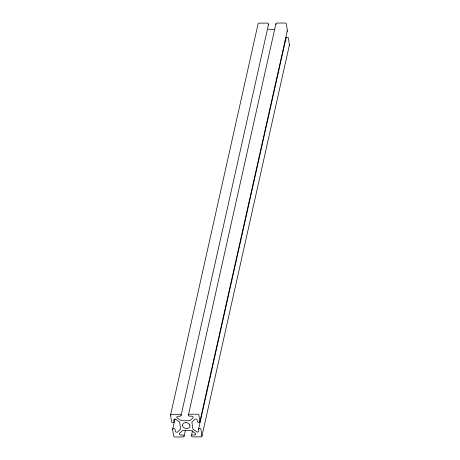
<?xml version="1.0" encoding="UTF-8"?>
<svg xmlns="http://www.w3.org/2000/svg" width="460" height="460" viewBox="0 0 460 460"><rect width="100%" height="100%" fill="white"/><g stroke="black" fill="none" stroke-linecap="round" stroke-linejoin="round"><path stroke-width="0.69" d="M286.051 38.249A1.236 0.954 12.6 0 1 287.12 37.271A1.236 0.954 12.6 0 1 288.477 38.232L289.426 44.93L201.934 436.126A1.236 0.954 12.6 0 1 200.87 436.85L192.803 436.902A1.236 0.954 12.6 0 1 191.446 435.942A1.236 0.954 12.6 0 1 192.516 434.964L194.793 434.947A1.414 1.098 12.6 0 0 195.402 433.285L191.21 430.479L183.097 430.485A1.236 0.954 12.6 0 0 182.281 430.773L179.44 433.366A1.414 1.098 12.6 0 0 180.544 435.016L182.741 435.005A1.236 0.954 12.6 0 1 184.098 435.971A1.236 0.954 12.6 0 1 183.028 436.948L174.645 436.971A1.236 0.954 12.6 0 1 173.61 436.04L172.655 429.588A1.236 0.954 12.6 0 1 173.725 428.611A1.236 0.954 12.6 0 1 175.082 429.571L175.352 431.394A1.414 1.098 12.6 0 0 177.525 432.066L180.613 429.025L179.716 422.539A1.236 0.954 12.6 0 0 179.262 421.854L175.668 419.296A1.414 1.098 12.6 0 0 173.696 419.997L173.949 421.751A1.236 0.954 12.6 0 1 172.88 422.728A1.236 0.954 12.6 0 1 171.522 421.768L170.574 415.069L258.066 23.874A1.236 0.954 12.6 0 1 259.13 23.149L267.197 23.098A1.236 0.954 12.6 0 1 268.071 24.903M172.661 429.335L175.013 418.818M181.056 415.501L268.548 24.311M188.416 414.972L275.908 23.782M184.092 436.218L185.345 430.612M191.452 435.689L192.544 430.778M199.847 421.854L287.339 30.665M198.559 429.186L286.051 37.996M186.087 422.671L185.15 422.705A3.749 2.904 12.6 0 0 182.545 425.391M274.775 29.526L268.168 29.233M189.79 425.034L189.934 425.782A3.749 2.904 12.6 0 1 187.352 428.484L186.421 428.519A3.749 2.904 12.6 0 1 182.712 426.155L182.568 425.408M201.934 436.126L200.98 429.421A1.236 0.954 12.6 0 0 199.623 428.461A1.236 0.954 12.6 0 0 198.553 429.439L198.806 431.198A1.414 1.098 12.6 0 1 196.84 431.894L193.246 429.335A1.236 0.954 12.6 0 1 192.786 428.657L191.895 422.171L194.982 419.123A1.414 1.098 12.6 0 1 197.156 419.796L197.426 421.619A1.236 0.954 12.6 0 0 198.777 422.579A1.236 0.954 12.6 0 0 199.853 421.601L198.898 415.15A1.236 0.954 12.6 0 0 197.857 414.218L189.48 414.241A1.236 0.954 12.6 0 0 188.41 415.219A1.236 0.954 12.6 0 0 189.767 416.185L191.964 416.173A1.414 1.098 12.6 0 1 193.068 417.824L190.221 420.417A1.236 0.954 12.6 0 1 189.405 420.704L181.292 420.71L177.1 417.904A1.414 1.098 12.6 0 1 177.715 416.242L179.992 416.231A1.236 0.954 12.6 0 0 181.062 415.248A1.236 0.954 12.6 0 0 179.705 414.287L171.637 414.339A1.236 0.954 12.6 0 0 170.574 415.069M186.081 422.636A3.749 2.904 12.6 0 1 189.784 424.994M285.942 40.589A1.414 1.098 12.6 0 1 284.97 40.859M286.862 31.257A1.236 0.954 12.6 0 0 287.345 30.412L286.39 23.96A1.236 0.954 12.6 0 0 285.355 23.029L276.972 23.052A1.236 0.954 12.6 0 0 276.138 24.512M289.426 44.93A1.236 0.954 12.6 0 1 289.179 45.367"/></g></svg>
